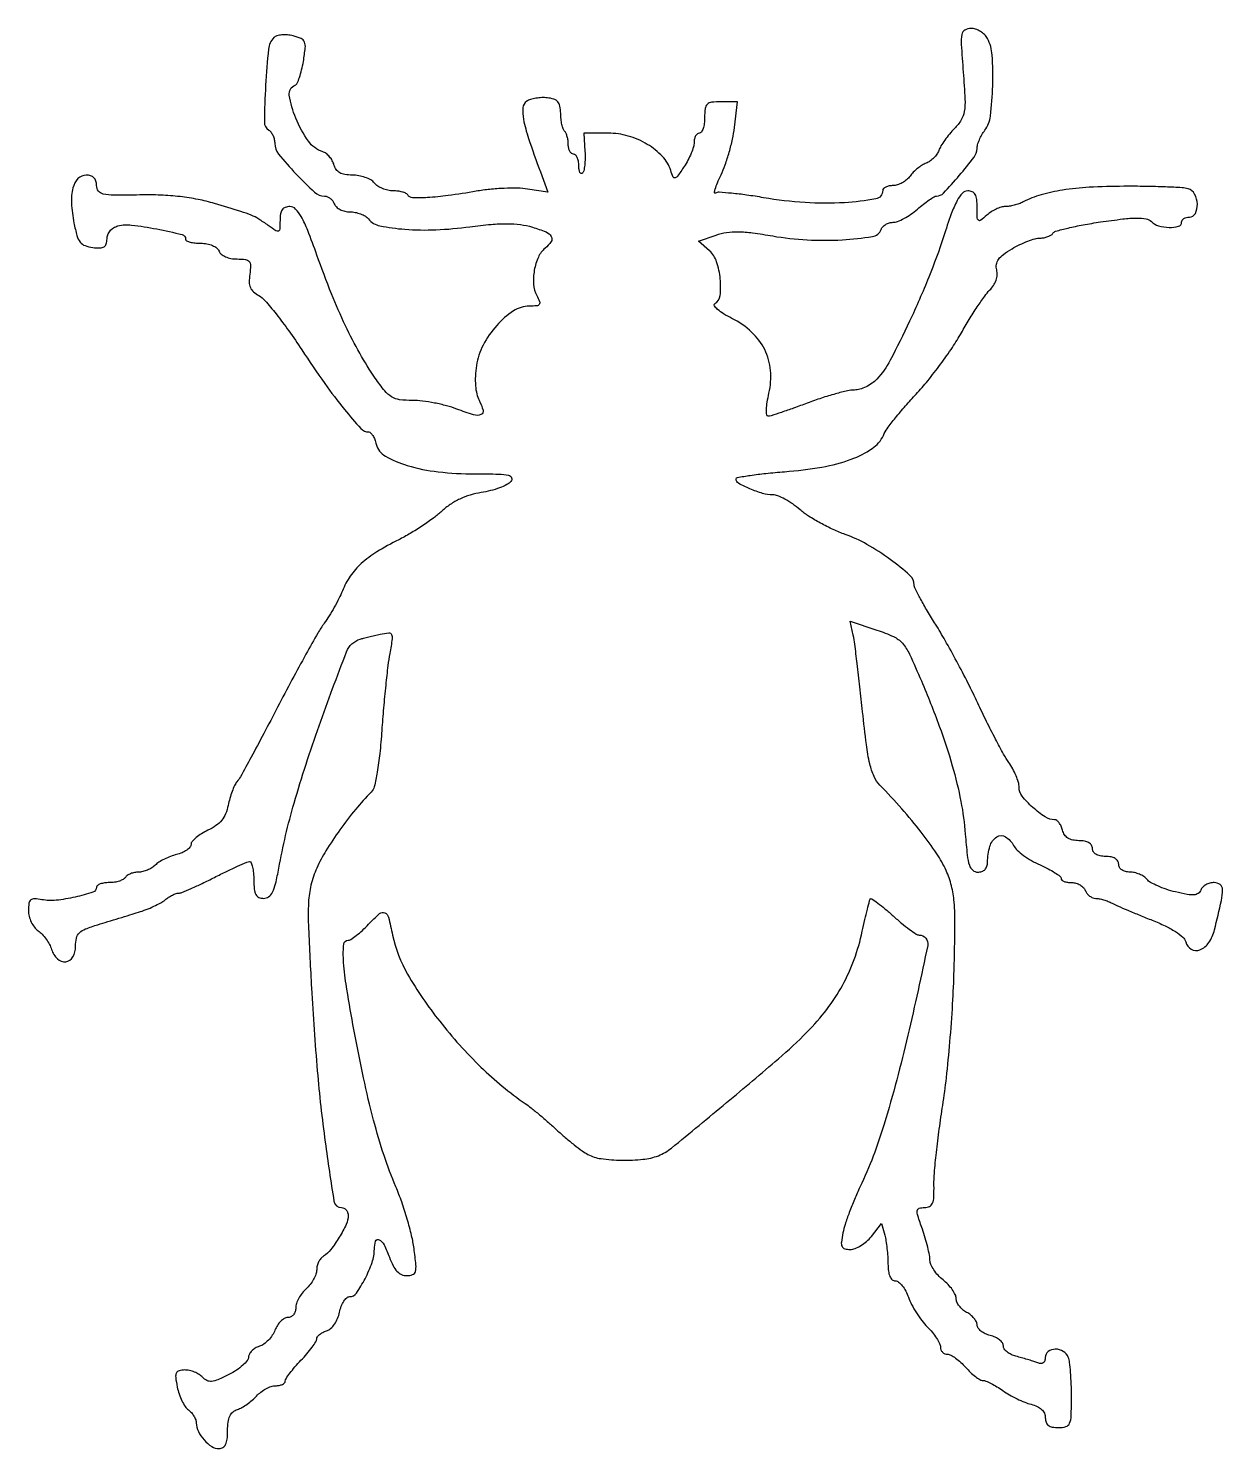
# Model space of a CAD drawing. Extents: x 0 to 228, y 0 to 271.
import ezdxf

# ---------------------------------------------------------------- set-up
doc = ezdxf.new("R2010")
doc.units = 0

msp = doc.modelspace()

# ---------------------------------------------------------------- linework, layer by layer
msp.add_lwpolyline([(178.348157, 262.632048, -0.006466), (178.675169, 257.512138, -0.051563), (178.55182, 255.150429, -0.099351), (177.957088, 253.537533, -0.055564), (176.66606, 251.882048, 0.020302), (175.728337, 250.839991, 0.017764), (174.83355, 249.679002, 0.018127), (174.100334, 248.571628, 0.049614), (173.693057, 247.727319, -0.064623), (173.315056, 247.000133, -0.043558), (172.714898, 246.281057, -0.043542), (171.998856, 245.676466, -0.064347), (171.272681, 245.293173, 0.051813), (170.49913, 244.909267, 0.028323), (169.636881, 244.292606, 0.02792), (168.823204, 243.559591, 0.039498), (168.193296, 242.815854, -0.061786), (167.549689, 242.121072, -0.047707), (166.699593, 241.533407, -0.048865), (165.783083, 241.133031, -0.078715), (164.943296, 241, 0.04541), (164.199456, 240.932306, 0.065312), (163.570843, 240.72959, 0.085306), (163.146226, 240.431178, 0.199591), (163, 240.079455, -0.363011), (161.640234, 238.453362, -0.029281), (155.67841, 237.738261, -0.031515), (148.160803, 237.754631, -0.02652), (140.251859, 238.693951, 0.007915), (137.025381, 239.199452, 0.01144), (134.158378, 239.535556, 0.007276), (131.769481, 239.725314, 0.155815), (131.090589, 239.555987, -0.607667), (130.901729, 239.668811, -0.058081), (131.023236, 240.352796, -0.027614), (131.451115, 241.535777, -0.011952), (132.143566, 243.061012, 0.027974), (132.939544, 244.974854, 0.015546), (133.703812, 247.384605, 0.015466), (134.327858, 249.879463, 0.024077), (134.694127, 252.065191), (135.278582, 257), (132.139291, 257, 0.027573), (130.347695, 256.901126, 0.164575), (129.511608, 256.511093, 0.172676), (129.105934, 255.704703, 0.031041), (129, 254, -0.031626), (128.927234, 252.850749, -0.048861), (128.70625, 251.88125, -0.06271), (128.384262, 251.209557, -0.254951), (128, 251, 0.170244), (127.617943, 250.866031, 0.09385), (127.291814, 250.485938, 0.074573), (127.07006, 249.919433, 0.055174), (126.993411, 249.25, -0.072408), (126.863863, 248.383036, -0.024216), (126.433775, 247.172262, -0.023518), (125.821136, 245.85993, -0.024775), (125.097522, 244.634296, -0.006719), (123.859455, 242.810209, -0.170731), (123.378337, 242.464662, -0.379291), (122.998558, 242.643644, -0.024506), (122.53651, 243.884966, 0.113229), (120.956579, 246.564065, 0.068619), (118.070639, 248.876155, 0.064175), (114.429674, 250.45971, 0.070636), (110.624284, 251), (105.937349, 251), (106.170681, 247.53534, -0.019876), (106.208584, 246.157355, -0.024946), (106.129258, 244.88221, -0.024418), (105.961104, 243.845744, -0.144936), (105.702007, 243.368674, -0.282362), (105.438663, 243.305622, -0.204912), (105.206215, 243.50934, -0.081165), (105.048344, 244.048245, -0.03076), (105, 244.833333, 0.044202), (104.926534, 245.662735, 0.064016), (104.70625, 246.363542, 0.083831), (104.382189, 246.837546, 0.203711), (104, 247, -0.177615), (103.618367, 247.139984, -0.092341), (103.29375, 247.538542, -0.072432), (103.073966, 248.131902, -0.05258), (103, 248.833333, 0.034431), (102.948048, 249.586863, 0.033274), (102.793123, 250.335002, 0.035112), (102.566596, 250.97353, 0.093846), (102.295739, 251.370927, -0.11576), (102.020364, 251.815172, -0.027088), (101.784919, 252.665081, -0.026504), (101.615024, 253.697564, -0.023312), (101.545739, 254.787594, 0.043049), (101.403916, 256.160907, 0.130594), (100.999915, 257.000099, 0.139151), (100.250662, 257.497309, 0.051572), (99, 257.75905, 0.037273), (97.937509, 257.789595, 0.030945), (96.812757, 257.668057, 0.032031), (95.792304, 257.425299, 0.069765), (95.064705, 257.085514, 0.231066), (94.334847, 255.869124, 0.069366), (94.450795, 253.651523, 0.033723), (95.410558, 250.016906, 0.006554), (97.665824, 243.614839), (99.091968, 239.729677), (95.24509, 240.344818, 0.035651), (93.355158, 240.510216, 0.014641), (90.780682, 240.476081, 0.014399), (88.008694, 240.278005, 0.017914), (85.449106, 239.927856, -0.008436), (80.068923, 239.087691, -0.021175), (76.116966, 238.708351, -0.022322), (73.296163, 238.683766, -0.250368), (72.358599, 239.228791, 0.148412), (72.021172, 239.526263, 0.039688), (71.340906, 239.773457, 0.036599), (70.485928, 239.943251, 0.030729), (69.563428, 240, -0.056318), (68.584343, 240.110631, -0.043376), (67.560274, 240.440625, -0.044511), (66.645682, 240.925399, -0.075572), (66, 241.5, 0.091544), (65.310459, 242.0755, 0.0428), (64.248014, 242.559375, 0.04049), (63.012781, 242.889139, 0.045017), (61.783936, 243, -0.039385), (60.38461, 243.110395, -0.089311), (59.385815, 243.458775, -0.112334), (58.712382, 244.070582, -0.088682), (58.29841, 244.966881, 0.063381), (57.979971, 245.758693, 0.050811), (57.452803, 246.512152, 0.052392), (56.80839, 247.117406, 0.084268), (56.142029, 247.465375, -0.163147), (53.419539, 249.477824, -0.054597), (51.007857, 253.874425, -0.059204), (49.773442, 258.260195, -0.3553), (50.882002, 260.166667, 0.198252), (51.264383, 260.524872, 0.022934), (51.710315, 261.638935, 0.024786), (52.131109, 263.073495, 0.017801), (52.463236, 264.710559, 0.013378), (52.82126, 267.292028, 0.123715), (52.670473, 268.401154, 0.1955), (52.032464, 269.062509, 0.042858), (50.508018, 269.587343, 0.041209), (49.417457, 269.767294, 0.043923), (48.335572, 269.760124, 0.048275), (47.415958, 269.582413, 0.125155), (46.839982, 269.239982, 0.172429), (45.805548, 267.064749, 0.011835), (45.261041, 260.162711, 0.00969), (45.010642, 253.14779, 0.264289), (45.866795, 251.582325, -0.096503), (46.300861, 251.181195, -0.052638), (46.667121, 250.552092, -0.049703), (46.915943, 249.808031, -0.055907), (47, 249.05863, 0.172009), (47.720704, 247.02566, 0.019011), (51.02348, 243.255299, 0.018441), (54.601833, 239.739964, 0.187046), (56.510658, 239, -0.104035), (57.041212, 238.888399, -0.066697), (57.580468, 238.559375, -0.062782), (58.046337, 238.073474, -0.068242), (58.361626, 237.5, 0.120372), (58.75944, 236.925937, 0.064964), (59.475773, 236.440625, 0.058842), (60.382126, 236.11166, 0.057719), (61.34617, 236, -0.049909), (62.351398, 235.899409, -0.041979), (63.379432, 235.600028, -0.043849), (64.278257, 235.160369, -0.084073), (64.885145, 234.638392, 0.171052), (67.063762, 233.334695, 0.030951), (71.807511, 232.673266, 0.030017), (77.740493, 232.574536, 0.022603), (84.240421, 233.151785, -0.010781), (88.274349, 233.60636, -0.024249), (91.349848, 233.736119, -0.03118), (93.868754, 233.562895, -0.040045), (96.138781, 233.076566, -0.022959), (98.748471, 232.162202, -0.162752), (99.756011, 231.303886, -0.294481), (99.72639, 230.324685, -0.068873), (98.564279, 229.053347, 0.115769), (97.289401, 227.367808, 0.060442), (96.516297, 224.835527, 0.060066), (96.367699, 222.165043, 0.107157), (96.968611, 220.058652, -0.026271), (97.521922, 218.879883, -0.250975), (97.465372, 218.345619, -0.22555), (96.979184, 218.060835, -0.021553), (95.568517, 218, 0.147193), (92.537173, 217.087852, 0.064895), (89.342747, 214.318833, 0.061358), (86.746138, 210.559323, 0.08345), (85.469809, 206.647239, 0.025029), (85.273306, 204.66489, 0.031607), (85.2999, 202.822768, 0.035417), (85.537531, 201.233619, 0.068145), (85.984627, 200.028724, -0.055478), (86.742981, 198.133103, -0.383593), (86.332526, 197.310562, -0.169701), (84.93976, 197.255968, -0.016949), (81.738862, 198.355628, 0.026277), (79.786891, 198.985783, 0.017018), (77.473437, 199.516966, 0.017116), (75.171575, 199.882378, 0.030811), (73.264608, 200, -0.031438), (70.815488, 200.154145, -0.10407), (69.29677, 200.679619, -0.088535), (67.986495, 201.822137, -0.019034), (66.182564, 204.25, -0.021378), (63.216849, 208.999343, -0.018188), (60.492654, 214.24381, -0.015806), (57.829302, 220.353312, -0.009522), (55.041413, 227.75, 0.007685), (53.296771, 232.430804, 0.034271), (52.047186, 235.080558, 0.064349), (50.969158, 236.535451, 0.203902), (49.877374, 237, 0.088806), (49.010858, 236.844873, 0.149884), (48.429004, 236.400846, 0.114966), (48.100798, 235.607967, 0.040908), (48, 234.378028, -0.013091), (47.95667, 232.72339, -0.283625), (47.691466, 232.33995, -0.254744), (47.205663, 232.381787, -0.010984), (45.75, 233.392157, 0.01708), (43.932606, 234.62105, 0.042988), (42.512079, 235.350657, 0.022388), (40.544286, 236.055137, 0.001984), (35.5, 237.588201, 0.024501), (32.364281, 238.362509, 0.019782), (28.935582, 238.89312, 0.018444), (25.22716, 239.179591, 0.015091), (21.25, 239.219485, -0.004953), (16.265735, 239.168427, -0.054047), (14.274094, 239.383663, -0.177685), (13.357909, 239.967476, -0.164396), (13, 241.026612, 0.074255), (12.872462, 241.880661, 0.123328), (12.499042, 242.500954, 0.122996), (11.876478, 242.873059, 0.073623), (11.019052, 243, 0.205412), (9.456065, 242.3296, 0.12857), (8.478632, 240.560164, 0.077452), (8.206601, 237.685485, 0.033467), (8.695613, 233.860439, 0.019515), (9.26529, 231.46083, 0.095617), (9.88466, 230.21936, 0.140284), (10.796887, 229.542114, 0.061131), (12.276303, 229.183578, 0.031284), (13.655061, 229.110287, 0.133471), (14.441342, 229.331979, 0.186645), (14.860563, 229.870399, 0.07326), (15, 230.816946, -0.092191), (15.151264, 231.630357, -0.082357), (15.587509, 232.371392, -0.079178), (16.257998, 232.955152, -0.075783), (17.086623, 233.312402, -0.095028), (19.688607, 233.485143, -0.017362), (24.476079, 232.722774, -0.010629), (29.305851, 231.673665, -0.346901), (30, 230.793565, 0.283399), (30.188836, 230.487159, 0.049652), (30.849822, 230.23311, 0.04103), (31.784424, 230.057527, 0.025928), (32.893011, 230, -0.045886), (34.068403, 229.891905, -0.056246), (35.122682, 229.570636, -0.065461), (35.929198, 229.088394, -0.134491), (36.361626, 228.5, 0.134092), (36.791375, 227.91429, 0.064928), (37.593929, 227.431549, 0.056153), (38.638702, 227.108747, 0.046903), (39.795422, 227, -0.028209), (41.429859, 226.907717, -0.192898), (42.126269, 226.532747, -0.186406), (42.38433, 225.772351, -0.026088), (42.226362, 224.088941, 0.039823), (42.128554, 222.611956, 0.097808), (42.352731, 221.552272, 0.110218), (42.940426, 220.734303, 0.059276), (43.963579, 220.019492, -0.092183), (45.121875, 219.0919, -0.010568), (47.259755, 216.504592, -0.012462), (49.682685, 213.280815, -0.009854), (52.145133, 209.680551, 0.008833), (56.52571, 203.247703, 0.016995), (60.297101, 198.281445, 0.014125), (63.421457, 194.659144, 0.210745), (64.915843, 194, -0.203891), (65.289725, 193.840925, -0.052608), (65.701025, 193.312217, -0.044805), (66.082277, 192.55507, -0.032766), (66.370835, 191.658611, 0.20432), (68.094093, 189.387046, 0.05689), (72.289338, 187.588296, 0.045245), (78.165454, 186.391246, 0.027641), (85.237279, 186, -0.00476), (89.742278, 185.95711, -0.047808), (91.608814, 185.742296, -0.257713), (92.16329, 185.261279, -0.267225), (92.040675, 184.549011, -0.102066), (91.285925, 183.945331, -0.028084), (89.886817, 183.328796, -0.027146), (88.186304, 182.794124, -0.025381), (86.399417, 182.432646, 0.036124), (84.302186, 181.961313, 0.036897), (82.309982, 181.195378, 0.037494), (80.482119, 180.159088, 0.040184), (78.874288, 178.882568, -0.028372), (77.327759, 177.594074, -0.013087), (75.182543, 176.089209, -0.012915), (72.838233, 174.620324, -0.01748), (70.643102, 173.424121, 0.021749), (66.456638, 171.096218, 0.046731), (63.507212, 168.880163, 0.057452), (61.416254, 166.487735, 0.055213), (59.891735, 163.651223, -0.02059), (59.249305, 162.228068, -0.011407), (58.355556, 160.544422, -0.01136), (57.370933, 158.877525, -0.017946), (56.4443, 157.5, 0.026557), (55.232238, 155.629419, 0.003601), (52.932846, 151.563014, 0.004141), (50.280637, 146.698358, 0.003482), (47.549385, 141.501748, -0.002223), (44.900265, 136.430436, -0.003168), (42.49915, 131.952222, -0.001763), (40.434444, 128.190983, -0.046826), (39.788854, 127.245585, 0.063499), (39.343709, 126.544782, 0.020273), (38.863505, 125.404308, 0.019866), (38.42654, 124.07799, 0.020926), (38.104734, 122.743837, -0.048922), (37.62384, 121.14752, -0.073002), (36.880413, 119.896305, -0.070565), (35.788035, 118.882649, -0.042545), (34.253936, 118, 0.029044), (33.023213, 117.335411, 0.037097), (31.980056, 116.579034, 0.040546), (31.23887, 115.842028, 0.174128), (31.021642, 115.269052, -0.178203), (30.819308, 114.747825, -0.06023), (30.201454, 114.197677, -0.050824), (29.310198, 113.704257, -0.039559), (28.259903, 113.350383, 0.029549), (27.1132, 112.989393, 0.02408), (25.933631, 112.473602, 0.024719), (24.891495, 111.890953, 0.056604), (24.188474, 111.331331, -0.058898), (23.541963, 110.821505, -0.039), (22.69904, 110.391079, -0.039035), (21.800834, 110.097276, -0.059595), (20.987588, 110, 0.048576), (20.226605, 109.925894, 0.047053), (19.485668, 109.70625, 0.050858), (18.871391, 109.383435, 0.108356), (18.5, 109, -0.130646), (18.093337, 108.615492, -0.045439), (17.346475, 108.29375, -0.041396), (16.42066, 108.073842, -0.037634), (15.440983, 108, 0.034204), (14.506015, 107.935966, 0.05221), (13.717039, 107.741981, 0.067929), (13.174174, 107.458626, 0.243149), (13, 107.121638, -0.325055), (12.310625, 106.173284, -0.022314), (8.921029, 105.238658, -0.0296), (5.269086, 104.629635, -0.073871), (2.57268, 104.741355, 0.031984), (1.156264, 104.919244, 0.186643), (0.453221, 104.695551, 0.191737), (0.09451, 104.061468, 0.034001), (0, 102.673281, 0.063512), (0.137238, 101.597237, 0.048521), (0.545359, 100.481526, 0.049548), (1.145793, 99.494806, 0.078115), (1.856541, 98.806704, -0.051438), (2.619487, 98.142819, -0.031684), (3.376534, 97.222907, -0.031562), (4.016454, 96.20704, -0.048293), (4.423928, 95.25, 0.122955), (5.531464, 93.446356, 0.229833), (7.119305, 92.913798, 0.237754), (8.478173, 93.83361, 0.127917), (9, 95.83994, -0.056554), (9.179062, 97.417998, -0.144268), (9.738147, 98.411594, -0.099947), (10.892942, 99.155817, -0.019358), (13.25, 99.975118, 0.00009), (15.132312, 100.549144, 0.000061), (17.279688, 101.20471, 0.000061), (19.356061, 101.839153, 0.000122), (21, 102.342121, 0.018449), (22.45578, 102.847353, 0.01621), (23.93563, 103.478891, 0.016502), (25.234025, 104.136437, 0.046149), (26.078741, 104.706943, -0.027522), (26.755754, 105.201826, -0.027398), (27.484023, 105.620165, -0.028483), (28.158963, 105.913253, -0.08841), (28.645724, 106, 0.097466), (29.281293, 106.12508, 0.005982), (31.066818, 106.88125, 0.008713), (33.181001, 107.850831, 0.006332), (35.5, 109, -0.005247), (37.806734, 110.149332, -0.007454), (39.882874, 111.11875, -0.004522), (41.641423, 111.889128, -0.101307), (42.183016, 112, -0.304569), (42.499942, 111.787209, -0.039747), (42.760011, 110.971875, -0.035334), (42.940912, 109.841418, -0.022014), (43, 108.5, 0.023086), (43.081929, 106.726519, 0.099477), (43.383004, 105.71991, 0.168746), (43.954417, 105.190223, 0.103664), (44.862058, 105, 0.157031), (45.83125, 105.312081, 0.120516), (46.55884, 106.162211, 0.059409), (47.153512, 107.794707, 0.012747), (47.768479, 110.75, -0.025846), (50.69772, 123.184753, -0.014574), (55.458989, 137.937832, -0.007066), (60.698075, 152.050911, -0.230218), (63.297614, 154.466133, -0.010793), (63.931672, 154.644705, -0.003153), (64.914344, 154.892101, -0.003166), (66.024364, 155.156687, -0.003388), (67.112918, 155.401124, -0.029213), (68.732822, 155.655406, -0.311402), (69.285653, 155.348728, -0.155299), (69.412315, 154.524146, -0.007398), (68.931993, 151.734647, 0.016533), (68.579393, 149.43664, 0.004146), (68.159703, 145.667536, 0.00423), (67.751785, 141.347286, 0.004249), (67.41768, 137.027177, -0.009047), (67.035083, 132.629398, -0.016309), (66.53924, 129.045664, -0.015279), (65.981875, 126.30534, -0.13944), (65.39523, 125.252373, 0.024122), (62.442545, 122.000169, 0.016735), (59.415815, 118.063523, 0.01691), (56.769327, 114.095302, 0.034486), (55.022792, 110.784431, 0.044044), (53.912428, 107.526172, 0.049041), (53.441204, 104.239577, 0.022221), (53.441356, 99.263237, 0.002444), (54.004385, 87.86409, 0.007951), (55.11363, 72.075467, 0.012333), (56.622585, 58.501059, 0.005773), (58.294324, 47.204429, 0.368526), (59.706511, 46, -0.117937), (60.199879, 45.881986, -0.100602), (60.620038, 45.54904, -0.092609), (60.902137, 45.051126, -0.082884), (61, 44.464817, -0.109119), (60.629278, 42.786339, -0.02801), (59.31189, 40.321016, -0.028868), (57.701405, 37.989492, -0.087234), (56.274007, 36.70031, 0.085811), (55.786304, 36.262326, 0.052919), (55.374239, 35.608153, 0.051175), (55.094448, 34.851348, 0.063047), (55, 34.105297, -0.086408), (54.857616, 33.28754, -0.040447), (54.4125, 32.305671, -0.038487), (53.765304, 31.325148, -0.04375), (53, 30.5, 0.044853), (52.234689, 29.671193, 0.038833), (51.5875, 28.679733, 0.040713), (51.142791, 27.682053, 0.084684), (51, 26.845012, -0.081224), (50.884763, 26.140315, -0.091872), (50.552104, 25.541972, -0.100704), (50.056799, 25.141911, -0.120247), (49.475249, 25, 0.132871), (48.824294, 24.823906, 0.06288), (48.128742, 24.290761, 0.055759), (47.496844, 23.509058, 0.051318), (47.032533, 22.585569, -0.057208), (46.529394, 21.613467, -0.044592), (45.779893, 20.688571, -0.04585), (44.912203, 19.944259, -0.077667), (44.057284, 19.518181, 0.058286), (43.2706, 19.163305, 0.061858), (42.604327, 18.642171, 0.069305), (42.152405, 18.041582, 0.127354), (42, 17.452936, -0.174684), (41.759098, 16.784441, -0.038587), (40.898437, 15.894885, -0.035699), (39.685672, 14.966406, -0.027824), (38.25, 14.132146, -0.014313), (36.156122, 13.140895, -0.077815), (34.9461, 12.82133, -0.141369), (34.056297, 12.9814, -0.091099), (33.210573, 13.611822, 0.066863), (32.564664, 14.143542, 0.04127), (31.687279, 14.592223, 0.040733), (30.728659, 14.898026, 0.056906), (29.835573, 15, 0.060358), (28.735835, 14.866759, 0.231705), (28.221928, 14.436953, 0.136374), (28.095005, 13.584656, 0.017686), (28.388471, 11.75, 0.033476), (28.742403, 10.424384, 0.031422), (29.276059, 9.128554, 0.032944), (29.897685, 8.041215, 0.086236), (30.513471, 7.389757, -0.052175), (31.084589, 6.862221, -0.043777), (31.572674, 6.197407, -0.045721), (31.912037, 5.502721, -0.085245), (32.031803, 4.889757, 0.109601), (32.427462, 3.281388, 0.066357), (33.526479, 1.647268, 0.068246), (34.964004, 0.411836, 0.144405), (36.360243, 0, 0.135734), (37.117263, 0.209365, 0.147432), (37.630575, 0.773341, 0.086369), (37.917253, 1.795892, 0.025262), (38, 3.432612, -0.03093), (38.101281, 5.068301, -0.077859), (38.429239, 6.212745, -0.107123), (39.009948, 6.979934, -0.100868), (39.868116, 7.458142, 0.05163), (40.711574, 7.825236, 0.024678), (41.712367, 8.45689, 0.024157), (42.702117, 9.226092, 0.031577), (43.523104, 10.025529, -0.045379), (44.343064, 10.781075, -0.038991), (45.327054, 11.419999, -0.040829), (46.3195, 11.85885, -0.083878), (47.154988, 12, 0.04421), (47.86126, 12.06257, 0.064024), (48.458028, 12.250183, 0.083841), (48.86166, 12.526181, 0.203685), (49, 12.851686, -0.148199), (49.148355, 13.341219, -0.014022), (49.88125, 14.375333, -0.016971), (50.850972, 15.578106, -0.012564), (52, 16.842584, 0.013871), (53.148921, 18.113602, 0.018335), (54.11875, 19.336282, 0.015896), (54.844096, 20.391699, 0.143558), (55, 20.923511, -0.162027), (55.134418, 21.327425, -0.06073), (55.55252, 21.763959, -0.052025), (56.161197, 22.164224, -0.042628), (56.880919, 22.462205, 0.107666), (57.655827, 22.90778, 0.05704), (58.390329, 23.74439, 0.052006), (58.98778, 24.831229, 0.05037), (59.355919, 26.029593, -0.040966), (59.681948, 27.166465, -0.054038), (60.169051, 28.127443, -0.065505), (60.733358, 28.786725, -0.185081), (61.289788, 29, 0.246283), (62.562582, 29.667418, 0.031078), (64.219636, 32.41464, 0.035755), (65.574983, 35.540425, 0.084615), (66, 38.033927, -0.078156), (66.24579, 39.596748, -0.467895), (66.911728, 39.865466, -0.157301), (67.849557, 38.892509, -0.027005), (68.86384, 36.5, 0.031377), (69.559765, 34.897536, 0.072132), (70.318173, 33.827202, 0.097811), (71.183641, 33.215426, 0.105469), (72.193559, 33, 0.092101), (73.307797, 33.207001, 0.240707), (73.835947, 33.795976, 0.089881), (73.935248, 35.045626, 0.007975), (73.568223, 38.197238, 0.026433), (73.109363, 40.652752, 0.012202), (72.267368, 43.792661, 0.012047), (71.219498, 47.058393, 0.016368), (70.107928, 49.947238, -0.020158), (67.853105, 55.942418, -0.01531), (65.852895, 62.67442, -0.012555), (63.934753, 70.754115, -0.006486), (61.922277, 80.942888, -0.006272), (60.61278, 88.594728, -0.024764), (60.100609, 93.343801, -0.039134), (60.15958, 96.246449, -0.385637), (60.991302, 97, 0.148252), (61.536463, 97.165275, 0.018585), (62.548335, 97.896691, 0.020551), (63.710197, 98.88358, 0.015708), (64.899798, 100.052564, -0.020438), (67.002737, 102.080324, -0.295028), (67.980058, 102.230584, -0.227546), (68.694492, 101.385979, -0.013199), (69.480972, 98, 0.082091), (72.350628, 90.504752, 0.0343), (78.460435, 81.536286, 0.033285), (86.330032, 72.798221, 0.041392), (94.771278, 65.854581, -0.017178), (95.899322, 65.014744, -0.005779), (97.487266, 63.715102, -0.005741), (99.211997, 62.235867, -0.006544), (100.827741, 60.779708, 0.010426), (102.433023, 59.355403, 0.009858), (104.126067, 57.971779, 0.009862), (105.672659, 56.80645, 0.033664), (106.740721, 56.138762, 0.090309), (109.247023, 55.33242, 0.028254), (113.198247, 55.036928, 0.02889), (117.247658, 55.197409, 0.067954), (120.1849, 55.894671, 0.07952), (122.688466, 57.353079, 0.001872), (133.198762, 66.026301, 0.004208), (143.09826, 74.399889, 0.020004), (148.521751, 79.457492, 0.031866), (152.318744, 83.816659, 0.037733), (155.300742, 88.393677, 0.038203), (157.532516, 93.316471, 0.034158), (159.088588, 98.707924, -0.003377), (159.58994, 100.955753, -0.005042), (160.061259, 102.91321, -0.002269), (160.486644, 104.572874, -0.101883), (160.643292, 104.890239, -0.399681), (160.895349, 104.928013, -0.007954), (162.041497, 104.096524, -0.014276), (163.409593, 103.008026, -0.008523), (164.976453, 101.640239, 0.010601), (166.587259, 100.245839, 0.014656), (168.093832, 99.06932, 0.011174), (169.382026, 98.1664, 0.148322), (169.930628, 98, -0.475089), (171.560318, 96.000111, -0.006795), (167.784187, 78.862504, -0.015244), (163.25637, 61.906894, -0.037628), (158.643568, 49.89506, 0.011146), (157.592494, 47.538801, 0.009923), (156.604005, 45.045521, 0.010009), (155.804485, 42.767862, 0.030053), (155.384878, 41.174388, 0.018535), (155.097892, 39.399775, 0.136653), (155.223505, 38.559331, 0.229804), (155.730374, 38.133228, 0.061899), (156.80242, 38, 0.094984), (157.729628, 38.177743, 0.044218), (158.827275, 38.731418, 0.041658), (159.912282, 39.53727, 0.045579), (160.813421, 40.489933), (162.772003, 42.979866), (163.372347, 40.739933, -0.025987), (163.604018, 39.652477, -0.011641), (163.800351, 38.203293, -0.011488), (163.937298, 36.658219, -0.015308), (163.986345, 35.25, 0.030297), (164.077604, 33.843161, 0.071495), (164.355415, 32.831892, 0.112343), (164.803966, 32.222594, 0.180021), (165.402175, 32, -0.171854), (166.017042, 31.782234, -0.054387), (166.712925, 31.080715, -0.04699), (167.374498, 30.068264, -0.037379), (167.895293, 28.870518, 0.036885), (168.493785, 27.490358, 0.021308), (169.402168, 25.923925, 0.021212), (170.453413, 24.421555, 0.033122), (171.493118, 23.234155, -0.024821), (172.452659, 22.174304, -0.027854), (173.263603, 21.063101, -0.028757), (173.838973, 20.051754, -0.115446), (174, 19.363636, 0.095739), (174.100583, 18.843153, 0.097108), (174.387651, 18.400568, 0.098682), (174.816093, 18.104264, 0.102438), (175.319665, 18, -0.123354), (175.971099, 17.836802, -0.032564), (176.890208, 17.265625, -0.031006), (177.883938, 16.456866, -0.027499), (178.813051, 15.5, 0.023098), (179.726122, 14.542955, 0.027724), (180.672026, 13.734375, 0.028245), (181.527062, 13.155194, 0.135548), (182.089016, 13, -0.09794), (182.681175, 12.882885, -0.019577), (183.665114, 12.432031, -0.02001), (184.786203, 11.806668, -0.017486), (185.906624, 11.066489, 0.025053), (187.142428, 10.276678, 0.01723), (188.614246, 9.502696, 0.017408), (190.086081, 8.854475, 0.033547), (191.310995, 8.458081, -0.048427), (192.460248, 8.048076, -0.080833), (193.305414, 7.468904, -0.09753), (193.819145, 6.740497, -0.105341), (194, 5.891592, 0.085868), (194.14969, 5.026385, 0.146135), (194.58041, 4.439159, 0.117408), (195.341673, 4.104674, 0.045091), (196.5, 4, 0.072028), (197.935014, 4.2078, 0.224537), (198.644394, 4.841821, 0.092657), (198.944246, 6.21558, 0.007529), (199, 9.918213, 0.009343), (198.955489, 12.300027, 0.010846), (198.821697, 14.5626, 0.009941), (198.629473, 16.466235, 0.06155), (198.393011, 17.418213, 0.168711), (197.439346, 18.548878, 0.136228), (195.897161, 18.967486, 0.163368), (194.549852, 18.506582, 0.233434), (194, 17.393011, -0.076768), (193.898441, 16.735437, -0.178266), (193.597285, 16.346836, -0.167012), (193.099786, 16.231552, -0.065882), (192.407099, 16.397276, 0.012494), (191.627927, 16.674143, 0.005362), (190.575028, 17.006441, 0.005302), (189.44527, 17.336673, 0.006968), (188.407099, 17.612673, -0.050546), (187.486335, 17.945558, -0.059975), (186.707085, 18.442533, -0.070275), (186.177081, 19.019557, -0.151808), (186, 19.589356, 0.1563), (185.816879, 20.160847, 0.069078), (185.265625, 20.743029, 0.058651), (184.456388, 21.247648, 0.048663), (183.5, 21.589356, -0.04809), (182.543586, 21.92984, -0.058235), (181.734375, 22.430945, -0.068687), (181.182857, 23.007918, -0.15771), (181, 23.573224, 0.118822), (180.856074, 24.17031, 0.054107), (180.4125, 24.845608, 0.049279), (179.765059, 25.489992, 0.048327), (179, 26, -0.055576), (178.235053, 26.526067, -0.052353), (177.5875, 27.217398, -0.056335), (177.145952, 27.961501, -0.106145), (177, 28.641264, 0.114589), (176.828279, 29.380714, 0.039737), (176.265625, 30.328368, 0.036983), (175.456656, 31.310208, 0.03531), (174.5, 32.17866, -0.040206), (173.543439, 33.064241, -0.039463), (172.734375, 34.096748, -0.042289), (172.175509, 35.116732, -0.104557), (172, 35.946854, 0.048003), (171.907769, 36.905314, 0.012237), (171.572405, 38.431232, 0.012358), (171.101571, 40.162576, 0.012237), (170.544359, 41.874273, -0.007074), (169.676996, 44.448132, -0.103672), (169.577916, 45.394799, -0.302517), (169.953579, 45.8501, -0.073486), (170.967996, 46, 0.112317), (171.914308, 46.215291, 0.182929), (172.47578, 46.804207, 0.089658), (172.737955, 47.971959, 0.015443), (172.763311, 50.25, -0.026266), (172.839576, 52.576661, -0.006058), (173.221255, 56.482813, -0.006241), (173.77228, 60.976954, -0.006062), (174.440177, 65.5, 0.012792), (175.14496, 70.76197, 0.005961), (175.802397, 77.614866, 0.005901), (176.321988, 84.826907, 0.008208), (176.604865, 91.29529, 0.004035), (176.767723, 99.767811, 0.022723), (176.612582, 104.290641, 0.041534), (176.099742, 107.413919, 0.045455), (175.085494, 110.312328, 0.041572), (173.287683, 113.522183, 0.016645), (170.330896, 117.603666, 0.015366), (166.622922, 122.087591, 0.012923), (162.431802, 126.60877, -0.090859), (161.325478, 128.25342, -0.045158), (160.530774, 130.646084, -0.026075), (159.865695, 134.336889, -0.006025), (159.146408, 140.613653, 0.002243), (158.638645, 145.361878, 0.00274), (158.119469, 149.798264, 0.002293), (157.645455, 153.523562, 0.019394), (157.3597, 155.188949), (156.790187, 157.877897), (161.873592, 156.188949, -0.027276), (165.051174, 154.937022, -0.105856), (166.737895, 153.679141, -0.071267), (168.088128, 151.603772, -0.008188), (170.355875, 146.5, -0.011898), (173.781774, 137.871515, -0.018759), (176.262368, 130.301169, -0.021636), (177.895048, 123.508012, -0.029254), (178.739388, 117.25, 0.00765), (179.106347, 113.225052, 0.05357), (179.523057, 111.300742, 0.138803), (180.162991, 110.35756, 0.176503), (181.144338, 110, 0.084165), (181.918218, 110.131196, 0.117056), (182.508152, 110.508427, 0.114575), (182.873873, 111.117616, 0.078288), (183, 111.918213, -0.070607), (183.432714, 114.96717, -0.182525), (184.743692, 116.716835, -0.28805), (186.410224, 116.726451, -0.131819), (187.960188, 115.07439, 0.084003), (188.626962, 114.213503, 0.027864), (189.864377, 113.195419, 0.02684), (191.386794, 112.199981, 0.027483), (192.995371, 111.381942, -0.015777), (194.529669, 110.646343, -0.023185), (195.82364, 109.896894, -0.020057), (196.799402, 109.212818, -0.233944), (197, 108.807552, 0.227458), (197.148369, 108.498281, 0.074588), (197.596719, 108.237218, 0.056785), (198.25347, 108.059034, 0.03789), (199.031385, 108, -0.068006), (199.850994, 107.888006, -0.06271), (200.635134, 107.559375, -0.06668), (201.267132, 107.073641, -0.104363), (201.638374, 106.5, 0.074864), (201.963549, 105.926572, 0.064512), (202.458077, 105.440625, 0.06685), (203.039822, 105.111928, 0.095489), (203.620558, 105, -0.049252), (204.282846, 104.934603, -0.022751), (205.124031, 104.726661, -0.022276), (205.995691, 104.425776, -0.028761), (206.763569, 104.069485, 0.019103), (207.781481, 103.57308, 0.003399), (209.725684, 102.730989, 0.003671), (212.019382, 101.775808, 0.003303), (214.408971, 100.819582, -0.019116), (216.847766, 99.753021, -0.030782), (218.824238, 98.642164, -0.035009), (220.240558, 97.579759, -0.151507), (220.789323, 96.697627, 0.196495), (221.851211, 95.28273, 0.238331), (223.486598, 95.166435, 0.145862), (225.208225, 96.577605, 0.088905), (226.281731, 99, 0.004227), (227.599776, 104.595135, 0.057489), (227.825383, 106.675049, 0.231931), (227.356227, 107.615806, 0.164558), (226.220488, 108, 0.064876), (225.412942, 107.894776, 0.061689), (224.64441, 107.585705, 0.066369), (224.028724, 107.129086, 0.108856), (223.672769, 106.589633, -0.147043), (223.174707, 105.945764, -0.136942), (222.389844, 105.660856, -0.065392), (221.096448, 105.731516, -0.012847), (218.81578, 106.219693, -0.021857), (217.082187, 106.718698, -0.02352), (215.441627, 107.356914, -0.023906), (214.095225, 108.033814, -0.094298), (213.389757, 108.630059, 0.077722), (212.808731, 109.154859, 0.045167), (211.977095, 109.59758, 0.043864), (211.040508, 109.898884, 0.055953), (210.139757, 110, -0.063484), (209.294323, 110.107777, -0.089692), (208.606626, 110.425254, -0.107797), (208.160151, 110.909707, -0.133245), (208, 111.5, 0.140575), (207.822179, 112.11998, 0.118484), (207.333333, 112.6, 0.088208), (206.543379, 112.90137, 0.04716), (205.5, 113, -0.04716), (204.456621, 113.09863, -0.088208), (203.666667, 113.4, -0.118484), (203.177821, 113.88002, -0.140575), (203, 114.5, 0.142644), (202.817616, 115.126291, 0.120504), (202.31773, 115.605414, 0.087332), (201.501629, 115.903425, 0.044003), (200.40638, 116, -0.051875), (199.227648, 116.122623, -0.091055), (198.323367, 116.493194, -0.103336), (197.68466, 117.1206, -0.083343), (197.289749, 118, 0.043115), (197.017344, 118.765315, 0.054055), (196.632791, 119.4125, 0.064121), (196.200731, 119.856109, 0.169218), (195.787739, 120, -0.144836), (193.972641, 120.537048, -0.0405), (191.602061, 122.362846, -0.039848), (189.575746, 124.521063, -0.170173), (189, 126.163724, 0.069371), (188.864855, 127.133112, 0.027866), (188.426764, 128.400706, 0.026919), (187.795485, 129.733664, 0.030672), (187.048559, 130.931805, -0.028083), (186.049902, 132.515434, -0.005937), (184.498928, 135.391268, -0.006199), (182.779184, 138.774071, -0.005848), (181.109287, 142.26453, 0.008487), (179.286515, 146.023456, 0.005846), (177.100042, 150.221484, 0.005895), (174.901141, 154.211785, 0.011964), (173.060728, 157.286417, -0.006939), (171.505117, 159.82697, -0.009739), (170.192839, 162.139953, -0.006454), (169.163036, 164.100354, -0.118241), (169, 164.780139, 0.214727), (168.167368, 166.629564, 0.023004), (164.415035, 169.656095, 0.028542), (159.97655, 172.536646, 0.044584), (155.837581, 174.432314, -0.023361), (153.553629, 175.363397, -0.016965), (151.103005, 176.601254, -0.017203), (148.85288, 177.938035, -0.035565), (147.215204, 179.161352, 0.026093), (145.816762, 180.247794, 0.027225), (144.33186, 181.166147, 0.028231), (142.969032, 181.812741, 0.09694), (142.012257, 182, -0.070073), (140.07235, 182.273212, -0.03163), (137.647844, 183.139239, -0.025271), (135.47688, 184.206315, -0.272301), (135, 185.017035, -0.364987), (135.251309, 185.315444, -0.005285), (137.709989, 185.713166, -0.011583), (140.688348, 186.09237, -0.007032), (144.225496, 186.409474, 0.023833), (151.37924, 187.293873, 0.04525), (156.98089, 188.79062, 0.059405), (160.96389, 190.814884, 0.139492), (163.106537, 193.334477, -0.049841), (163.853493, 194.617771, -0.010792), (165.404779, 196.665572, -0.011155), (167.312775, 198.967023, -0.010462), (169.361774, 201.231742, 0.018598), (171.583825, 203.769513, 0.01141), (174.018771, 206.912386, 0.011434), (176.289495, 210.137415, 0.019954), (178, 212.92296, -0.009162), (179.477965, 215.450549, -0.009623), (181.024337, 217.880787, -0.00933), (182.436643, 219.924946, -0.041821), (183.380723, 221.030358, 0.054247), (184.109557, 221.92788, 0.059536), (184.601693, 222.934504, 0.063995), (184.817817, 223.958643, 0.084183), (184.734206, 224.908396, -0.103322), (184.680689, 225.980779, -0.117844), (185.071287, 226.929241, -0.078323), (186.006266, 227.871368, -0.024964), (187.660644, 228.962281, -0.021276), (189.12116, 229.74224, -0.020818), (190.653176, 230.40142, -0.021239), (192.04349, 230.865589, -0.070052), (192.998143, 231, 0.043426), (193.759825, 231.066279, 0.044665), (194.491188, 231.263084, 0.04879), (195.089489, 231.551831, 0.118063), (195.435481, 231.895606, -0.190048), (195.975609, 232.299104, -0.008034), (198.334861, 232.901324, -0.012852), (201.216186, 233.509893, -0.00869), (204.528434, 234.061669, -0.007139), (208.800321, 234.635006, -0.027102), (211.487047, 234.809745, -0.043755), (213.244354, 234.674697, -0.156572), (214.233937, 234.166063, 0.126725), (215.62163, 233.346842, 0.063182), (217.651319, 233.029719, 0.073075), (219.415435, 233.237242, 0.339123), (220, 234, -0.148195), (220.115568, 234.381354, -0.098894), (220.440625, 234.70625, -0.082425), (220.926543, 234.925306, -0.064853), (221.5, 235, 0.282256), (222.630353, 235.693336, 0.129899), (223.008218, 237.448544, 0.109889), (222.484963, 239.375088, 0.200813), (221.25, 240.395048, 0.059316), (220.086668, 240.601324, 0.004628), (216.929688, 240.752158, 0.006261), (213.149194, 240.850335, 0.004745), (209, 240.866734, 0.011751), (202.361073, 240.673903, 0.025415), (197.281598, 240.147031, 0.032584), (193.216403, 239.240883, 0.045866), (189.763569, 237.877244, -0.032296), (188.975797, 237.541177, -0.021918), (188.042296, 237.257691, -0.022133), (187.112767, 237.062731, -0.040643), (186.34231, 237, 0.075126), (185.565971, 236.882692, 0.03508), (184.615207, 236.513847, 0.03375), (183.652742, 235.978416, 0.040125), (182.828741, 235.345012, -0.017161), (181.685414, 234.379567, -0.352017), (181.263768, 234.383791, -0.216012), (181.03275, 234.852011, -0.008216), (181, 236.845012, 0.028571), (180.912337, 238.37787, 0.101028), (180.607853, 239.310313, 0.158412), (180.052145, 239.8173, 0.106745), (179.206118, 240, 0.210636), (178.187342, 239.550892, 0.063736), (177.192436, 238.136729, 0.034963), (176.072922, 235.601928, 0.008399), (174.586166, 231.25, -0.018188), (171.771474, 223.509702, -0.013252), (168.107454, 215.117425, -0.011598), (164.402092, 207.663892, -0.066468), (161.852701, 204.072268, -0.052356), (160.941357, 203.279135, -0.04001), (159.801249, 202.608729, -0.041034), (158.617474, 202.15018, -0.072009), (157.580104, 202, 0.05685), (156.274863, 201.851113, 0.011064), (153.975022, 201.265625, 0.011625), (151.310826, 200.457056, 0.010522), (148.59623, 199.5, -0.003867), (145.990683, 198.542215, -0.005497), (143.659105, 197.734375, -0.003202), (141.686243, 197.089039, -0.077588), (141.115902, 197, -0.387974), (140.845647, 197.246863, -0.03194), (140.818049, 198.286072, -0.029765), (140.955296, 199.699172, -0.017158), (141.279318, 201.378119, 0.077824), (141.583723, 205.743103, 0.093725), (140.478195, 209.69744, 0.091318), (137.973004, 213.050621, 0.070013), (134.209125, 215.665721, -0.020544), (132.635925, 216.542617, -0.040812), (131.484452, 217.38423, -0.06524), (130.873025, 218.070544, -0.427127), (130.959125, 218.474738, 0.227779), (131.96419, 220.045179, 0.0557), (131.996081, 223.201872, 0.055098), (131.293504, 226.477763, 0.129181), (129.935315, 228.558539), (127.870629, 230.427054), (131.185315, 231.571176, -0.047798), (133.190624, 232.055198, -0.039389), (135.387744, 232.192873, -0.028788), (138.149367, 231.988924, -0.010699), (142, 231.396423, 0.030087), (148.563691, 230.645472, 0.028538), (155.287969, 230.667667, 0.023366), (161.003718, 231.282085, 0.268856), (162.694819, 232.647093, -0.09966), (163.022816, 233.164408, -0.066847), (163.571857, 233.602584, -0.063706), (164.248431, 233.898924, -0.07152), (164.95145, 234, 0.095168), (165.814278, 234.165728, 0.028556), (167.032041, 234.734016, 0.027491), (168.35447, 235.542427, 0.02666), (169.594461, 236.498779, -0.011589), (170.761039, 237.455919, -0.015593), (171.862857, 238.2639, -0.012646), (172.805723, 238.876612, -0.138198), (173.236542, 238.998779, 0.205959), (174.585643, 239.581769, 0.012478), (177.594612, 242.932522, 0.014017), (180.401779, 246.412988, 0.15967), (180.972942, 248.05887, -0.067727), (181.085929, 248.793506, -0.028982), (181.423335, 249.730029, -0.02802), (181.904229, 250.701215, -0.032953), (182.468197, 251.55887, 0.134499), (183.551483, 254.269756, 0.021106), (183.960863, 260.061494, 0.022415), (183.86487, 265.892029, 0.107944), (182.964816, 269.065741, 0.0753), (182.412019, 269.805558, 0.056995), (181.613217, 270.431812, 0.057468), (180.702071, 270.85657, 0.080528), (179.817289, 271, 0.137731), (178.660911, 270.675303, 0.215632), (178.088327, 269.835762, 0.058672), (177.981909, 267.957094, 0.004023)], format="xyb", close=True)

doc.saveas('drawing.dxf')
